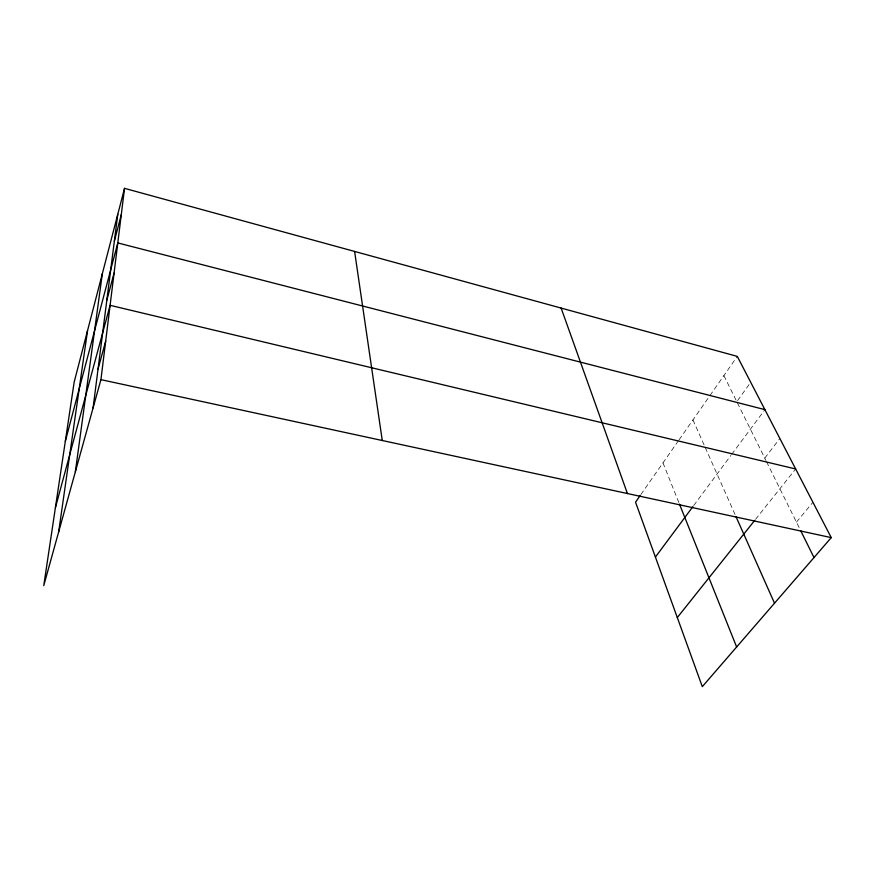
<?xml version="1.0" encoding="UTF-8"?>
<svg xmlns="http://www.w3.org/2000/svg" width="875" height="875" viewBox="0 0 875 875"><rect width="100%" height="100%" fill="white"/><g stroke="black" fill="none" stroke-linecap="round" stroke-linejoin="round"><path stroke-width="0.66" stroke-dasharray="4.38 3.28" d="M640.883 494.539L678.355 440.847M679.12 439.742L709.198 396.648M709.964 395.533L737.286 356.387M737.581 400.608L750.728 382.32M693.689 505.531L730.888 455.448M731.697 454.344L764.903 409.642M764.761 458.128L779.855 438.484M755.541 519.334L795.659 468.978M796.447 522.123L812.919 502.261M723.888 375.594L736.214 400.498M737.395 402.872L765.975 460.578M766.577 461.803L800.078 529.452M692.956 419.913L704.167 445.112M705.239 447.519L735.547 515.616M662.977 462.875L678.978 502.884"/><path stroke-width="1.31" d="M124.523 188.344L74.167 382.102L43.75 585.648L100.931 379.652L124.523 188.344L737.286 356.387L831.25 537.622L702.308 686.656L635.545 502.184L640.117 495.633M93.078 407.936L117.775 214.342M75.348 471.833L102.32 273.777M58.636 532.033L87.544 330.662M114.352 241.15L121.275 214.758M65.319 441.306L117.797 242.933L764.903 409.642M106.816 300.234L114.078 273.044M55.377 507.85L110.097 305.32L795.659 468.978M98.044 368.998L105.689 341.064M655.408 557.069L692.88 506.625M677.305 617.553L754.698 520.395M100.931 379.652L831.25 537.622M800.691 530.677L814.002 557.561M736.094 516.852L774.517 603.203M679.47 504.098L736.63 646.986M561.127 308.077L627.419 493.533M354.605 251.442L382.266 440.508"/></g></svg>
